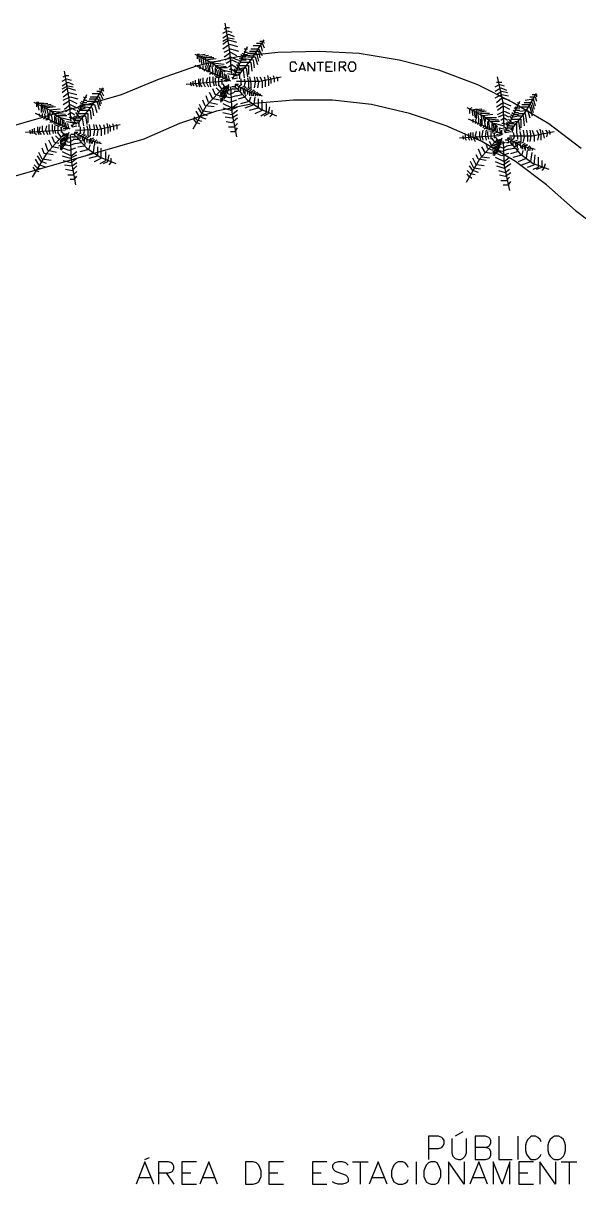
# Model space of a CAD drawing. Header units: millimetres. Extents: x -369 to -70, y -1414 to -1185.
# Drawn here: x -303.07 to -286.22, y -1297.35 to -1262.11 of the extents above; entities that cross this region are included whole.
import ezdxf

# ---------------------------------------------------------------- set-up
doc = ezdxf.new("R2010")
doc.units = ezdxf.units.MM
doc.header["$MEASUREMENT"] = 0
for name, color, linetype in [('2', 2, 'Continuous'), ('50', 50, 'Continuous'), ('64', 64, 'Continuous')]:
    doc.layers.add(name, color=color, linetype=linetype)

msp = doc.modelspace()

# ---------------------------------------------------------------- linework, layer by layer
at = {"layer": '2'}
for points in [[(-320.692, -1270.194), (-300.087, -1264.272), (-298.936, -1263.8), (-297.785, -1263.392), (-296.566, -1263.121), (-295.351, -1262.989), (-294.097, -1262.953), (-292.878, -1263.021), (-291.663, -1263.225), (-290.476, -1263.528), (-289.293, -1263.968), (-288.21, -1264.511), (-287.127, -1265.151), (-286.148, -1265.898)], [(-286.316, -1267.792), (-287.195, -1267.013), (-288.142, -1266.302), (-289.157, -1265.694), (-290.24, -1265.219), (-291.355, -1264.847), (-292.506, -1264.579), (-293.693, -1264.443), (-294.876, -1264.443), (-296.059, -1264.543), (-297.21, -1264.779), (-298.329, -1265.151), (-299.412, -1265.626), (-318.834, -1271.209), (-311.593, -1296.518), (-302.389, -1317.16), (-302.389, -1317.16), (-299.344, -1315.977), (-296.263, -1314.894), (-293.117, -1313.946)], [(-286.316, -1267.792), (-285.333, -1268.536), (-284.285, -1269.211), (-283.202, -1269.755), (-282.051, -1270.226), (-280.869, -1270.566), (-279.65, -1270.802)]]:
    msp.add_lwpolyline(points, dxfattribs=at)
at = {"layer": '50'}
for points in [[(-294.776, -1263.36), (-294.808, -1263.324), (-294.808, -1263.292), (-294.844, -1263.292), (-294.908, -1263.292), (-294.944, -1263.292), (-294.976, -1263.324), (-294.976, -1263.36), (-294.976, -1263.392), (-294.976, -1263.46), (-294.976, -1263.496), (-294.976, -1263.528), (-294.944, -1263.564), (-294.908, -1263.564), (-294.844, -1263.564), (-294.808, -1263.564), (-294.808, -1263.528), (-294.776, -1263.496)], [(-294.504, -1263.564), (-294.604, -1263.292), (-294.604, -1263.292), (-294.708, -1263.564)], [(-294.232, -1263.292), (-294.232, -1263.564), (-294.232, -1263.564), (-294.436, -1263.292), (-294.436, -1263.292), (-294.436, -1263.564)], [(-294.164, -1263.292), (-293.961, -1263.292)], [(-294.065, -1263.292), (-294.065, -1263.564)], [(-293.693, -1263.292), (-293.893, -1263.292), (-293.893, -1263.292), (-293.893, -1263.564)], [(-293.625, -1263.292), (-293.625, -1263.564)], [(-293.489, -1263.428), (-293.353, -1263.428), (-293.321, -1263.392), (-293.285, -1263.36), (-293.285, -1263.324), (-293.321, -1263.292), (-293.353, -1263.292), (-293.489, -1263.292), (-293.489, -1263.292), (-293.489, -1263.564)], [(-293.117, -1263.292), (-293.149, -1263.292), (-293.185, -1263.324), (-293.185, -1263.36), (-293.217, -1263.392), (-293.217, -1263.46), (-293.185, -1263.496), (-293.185, -1263.528), (-293.149, -1263.564), (-293.117, -1263.564), (-293.049, -1263.564), (-293.014, -1263.528), (-292.982, -1263.496), (-292.982, -1263.46), (-292.982, -1263.392), (-292.982, -1263.36), (-293.014, -1263.324), (-293.049, -1263.292), (-293.117, -1263.292)], [(-294.672, -1263.496), (-294.536, -1263.496)], [(-293.893, -1263.428), (-293.761, -1263.428)], [(-293.893, -1263.564), (-293.693, -1263.564)], [(-293.385, -1263.428), (-293.285, -1263.564)], [(-289.733, -1295.739), (-289.968, -1295.875)], [(-290.78, -1296.247), (-290.476, -1296.247), (-290.376, -1296.215), (-290.34, -1296.179), (-290.308, -1296.111), (-290.308, -1296.011), (-290.34, -1295.943), (-290.376, -1295.911), (-290.476, -1295.875), (-290.78, -1295.875), (-290.78, -1295.875), (-290.78, -1296.586)], [(-290.068, -1295.943), (-290.068, -1296.382), (-290.036, -1296.482), (-289.968, -1296.55), (-289.868, -1296.586), (-289.8, -1296.586), (-289.733, -1296.55), (-289.665, -1296.482), (-289.629, -1296.382), (-289.629, -1295.943)], [(-289.053, -1296.215), (-288.953, -1296.179), (-288.917, -1296.147), (-288.885, -1296.079), (-288.885, -1296.011), (-288.917, -1295.943), (-288.953, -1295.911), (-289.053, -1295.875), (-289.361, -1295.875), (-289.361, -1295.875), (-289.361, -1296.586), (-289.361, -1296.586), (-289.053, -1296.586), (-288.953, -1296.55), (-288.917, -1296.518), (-288.885, -1296.45), (-288.885, -1296.35), (-288.917, -1296.282), (-288.953, -1296.247), (-289.053, -1296.215), (-289.361, -1296.215)], [(-288.649, -1295.875), (-288.649, -1296.586), (-288.242, -1296.586)], [(-288.074, -1295.875), (-288.074, -1296.586)], [(-287.363, -1296.043), (-287.395, -1295.975), (-287.463, -1295.911), (-287.531, -1295.875), (-287.666, -1295.875), (-287.702, -1295.911), (-287.77, -1295.975), (-287.802, -1296.043), (-287.838, -1296.147), (-287.838, -1296.314), (-287.802, -1296.418), (-287.77, -1296.482), (-287.702, -1296.55), (-287.666, -1296.586), (-287.531, -1296.586), (-287.463, -1296.55), (-287.395, -1296.482), (-287.363, -1296.418)], [(-286.955, -1295.875), (-287.023, -1295.911), (-287.091, -1295.975), (-287.127, -1296.043), (-287.159, -1296.147), (-287.159, -1296.314), (-287.127, -1296.418), (-287.091, -1296.482), (-287.023, -1296.55), (-286.955, -1296.586), (-286.823, -1296.586), (-286.755, -1296.55), (-286.687, -1296.482), (-286.651, -1296.418), (-286.619, -1296.314), (-286.619, -1296.147), (-286.651, -1296.043), (-286.687, -1295.975), (-286.755, -1295.911), (-286.823, -1295.875), (-286.955, -1295.875)], [(-299.104, -1297.33), (-299.376, -1296.654), (-299.376, -1296.654), (-299.647, -1297.33)], [(-299.376, -1296.586), (-299.24, -1296.518)], [(-298.968, -1296.99), (-298.664, -1296.99), (-298.564, -1296.958), (-298.529, -1296.926), (-298.497, -1296.858), (-298.497, -1296.79), (-298.529, -1296.722), (-298.564, -1296.686), (-298.664, -1296.654), (-298.968, -1296.654), (-298.968, -1296.654), (-298.968, -1297.33)], [(-297.817, -1296.654), (-298.257, -1296.654), (-298.257, -1296.654), (-298.257, -1297.33)], [(-297.174, -1297.33), (-297.445, -1296.654), (-297.445, -1296.654), (-297.717, -1297.33)], [(-296.331, -1296.654), (-296.331, -1297.33), (-296.331, -1297.33), (-296.095, -1297.33), (-295.991, -1297.298), (-295.923, -1297.262), (-295.891, -1297.194), (-295.855, -1297.094), (-295.855, -1296.926), (-295.891, -1296.822), (-295.923, -1296.754), (-295.991, -1296.686), (-296.095, -1296.654), (-296.331, -1296.654)], [(-295.18, -1296.654), (-295.619, -1296.654), (-295.619, -1296.654), (-295.619, -1297.33)], [(-293.861, -1296.654), (-294.3, -1296.654), (-294.3, -1296.654), (-294.3, -1297.33)], [(-293.217, -1296.754), (-293.285, -1296.686), (-293.385, -1296.654), (-293.521, -1296.654), (-293.621, -1296.686), (-293.689, -1296.754), (-293.689, -1296.822), (-293.657, -1296.89), (-293.621, -1296.926), (-293.557, -1296.958), (-293.353, -1297.026), (-293.285, -1297.058), (-293.249, -1297.094), (-293.217, -1297.162), (-293.217, -1297.262), (-293.285, -1297.298), (-293.385, -1297.33), (-293.521, -1297.33), (-293.621, -1297.298), (-293.689, -1297.262)], [(-293.081, -1296.654), (-292.606, -1296.654)], [(-292.846, -1296.654), (-292.846, -1297.33)], [(-292.034, -1297.33), (-292.302, -1296.654), (-292.302, -1296.654), (-292.574, -1297.33)], [(-291.391, -1296.822), (-291.423, -1296.754), (-291.491, -1296.686), (-291.559, -1296.654), (-291.695, -1296.654), (-291.763, -1296.686), (-291.831, -1296.754), (-291.863, -1296.822), (-291.899, -1296.926), (-291.899, -1297.094), (-291.863, -1297.194), (-291.831, -1297.262), (-291.763, -1297.298), (-291.695, -1297.33), (-291.559, -1297.33), (-291.491, -1297.298), (-291.423, -1297.262), (-291.391, -1297.194)], [(-291.151, -1296.654), (-291.151, -1297.33)], [(-290.712, -1296.654), (-290.78, -1296.686), (-290.847, -1296.754), (-290.883, -1296.822), (-290.915, -1296.926), (-290.915, -1297.094), (-290.883, -1297.194), (-290.847, -1297.262), (-290.78, -1297.298), (-290.712, -1297.33), (-290.576, -1297.33), (-290.512, -1297.298), (-290.476, -1297.262), (-290.444, -1297.194), (-290.408, -1297.094), (-290.408, -1296.926), (-290.444, -1296.822), (-290.476, -1296.754), (-290.512, -1296.686), (-290.576, -1296.654), (-290.712, -1296.654)], [(-289.697, -1296.654), (-289.697, -1297.33), (-289.697, -1297.33), (-290.172, -1296.654), (-290.172, -1296.654), (-290.172, -1297.33)], [(-288.989, -1297.33), (-289.257, -1296.654), (-289.257, -1296.654), (-289.529, -1297.33)], [(-288.31, -1297.33), (-288.31, -1296.654), (-288.31, -1296.654), (-288.546, -1297.33), (-288.546, -1297.33), (-288.817, -1296.654), (-288.817, -1296.654), (-288.817, -1297.33)], [(-287.598, -1296.654), (-288.038, -1296.654), (-288.038, -1296.654), (-288.038, -1297.33)], [(-286.923, -1296.654), (-286.923, -1297.33), (-286.923, -1297.33), (-287.399, -1296.654), (-287.399, -1296.654), (-287.399, -1297.33)], [(-286.755, -1296.654), (-286.28, -1296.654)], [(-286.515, -1296.654), (-286.515, -1297.33)], [(-299.544, -1297.126), (-299.204, -1297.126)], [(-298.732, -1296.99), (-298.497, -1297.33)], [(-298.257, -1296.99), (-297.989, -1296.99)], [(-297.617, -1297.126), (-297.278, -1297.126)], [(-295.619, -1296.99), (-295.347, -1296.99)], [(-294.3, -1296.99), (-294.029, -1296.99)], [(-292.474, -1297.126), (-292.134, -1297.126)], [(-289.429, -1297.126), (-289.089, -1297.126)], [(-288.038, -1296.99), (-287.77, -1296.99)], [(-298.257, -1297.33), (-297.817, -1297.33)], [(-295.619, -1297.33), (-295.18, -1297.33)], [(-294.3, -1297.33), (-293.861, -1297.33)], [(-288.038, -1297.33), (-287.598, -1297.33)]]:
    msp.add_lwpolyline(points, dxfattribs=at)
at = {"layer": '64'}
for points in [[(-296.978, -1262.277), (-296.91, -1262.241), (-296.91, -1262.241), (-296.81, -1262.241)], [(-296.742, -1263.632), (-296.81, -1262.885), (-296.946, -1262.11)], [(-297.014, -1262.413), (-296.878, -1262.345), (-296.742, -1262.377)], [(-297.014, -1262.549), (-296.842, -1262.445)], [(-297.014, -1262.649), (-296.842, -1262.549)], [(-297.014, -1262.749), (-296.842, -1262.617)], [(-296.842, -1262.445), (-296.674, -1262.513)], [(-296.842, -1262.549), (-296.674, -1262.581)], [(-296.842, -1262.617), (-296.606, -1262.685)], [(-296.538, -1263.7), (-296.135, -1263.193), (-295.759, -1262.617)], [(-297.014, -1262.885), (-296.81, -1262.749)], [(-296.978, -1262.989), (-296.774, -1262.885)], [(-296.978, -1263.125), (-296.774, -1262.989)], [(-296.81, -1262.749), (-296.574, -1262.817)], [(-296.778, -1262.885), (-296.538, -1262.953)], [(-296.778, -1262.989), (-296.606, -1263.089)], [(-296.71, -1263.8), (-296.267, -1262.817)], [(-296.37, -1262.885), (-296.335, -1262.885)], [(-296.37, -1262.953), (-296.335, -1262.989)], [(-296.335, -1262.885), (-296.267, -1262.885)], [(-296.335, -1262.989), (-296.267, -1262.989)], [(-296.203, -1262.953), (-295.931, -1262.953)], [(-296.167, -1262.885), (-295.931, -1262.885)], [(-296.099, -1262.785), (-295.863, -1262.785)], [(-295.999, -1262.717), (-295.827, -1262.717)], [(-295.931, -1262.885), (-295.827, -1263.089)], [(-295.931, -1262.953), (-295.895, -1263.157)], [(-295.895, -1262.649), (-295.795, -1262.649)], [(-295.863, -1262.785), (-295.827, -1262.953)], [(-295.827, -1262.717), (-295.759, -1262.853)], [(-295.795, -1262.649), (-295.759, -1262.717)], [(-296.946, -1263.596), (-297.386, -1263.292), (-297.857, -1263.057)], [(-297.725, -1263.057), (-297.789, -1263.057), (-297.789, -1263.057), (-297.789, -1263.193)], [(-297.553, -1263.057), (-297.757, -1263.089)], [(-297.757, -1263.089), (-297.725, -1263.292)], [(-297.453, -1263.089), (-297.689, -1263.125)], [(-297.689, -1263.125), (-297.657, -1263.36)], [(-297.35, -1263.125), (-297.621, -1263.157)], [(-297.621, -1263.157), (-297.589, -1263.36)], [(-297.286, -1263.157), (-297.553, -1263.157), (-297.553, -1263.157), (-297.521, -1263.392)], [(-297.218, -1263.193), (-297.485, -1263.225), (-297.485, -1263.225), (-297.453, -1263.392)], [(-297.082, -1263.257), (-297.386, -1263.292)], [(-297.386, -1263.292), (-297.386, -1263.428)], [(-297.318, -1263.324), (-297.318, -1263.428)], [(-296.978, -1263.36), (-297.318, -1263.324)], [(-296.946, -1263.225), (-296.774, -1263.125)], [(-296.91, -1263.324), (-296.742, -1263.225)], [(-296.778, -1263.125), (-296.574, -1263.225)], [(-296.742, -1263.225), (-296.606, -1263.292)], [(-296.574, -1263.292), (-296.506, -1263.392)], [(-296.538, -1263.225), (-296.47, -1263.292)], [(-296.506, -1263.157), (-296.438, -1263.225)], [(-296.47, -1263.057), (-296.402, -1263.125)], [(-296.47, -1263.125), (-296.438, -1263.193)], [(-296.47, -1263.292), (-296.335, -1263.292)], [(-296.438, -1263.021), (-296.37, -1263.057)], [(-296.438, -1263.193), (-296.303, -1263.193)], [(-296.438, -1263.225), (-296.303, -1263.225)], [(-296.402, -1263.125), (-296.303, -1263.125)], [(-296.37, -1263.057), (-296.267, -1263.057)], [(-296.335, -1263.292), (-296.167, -1263.292)], [(-296.303, -1263.193), (-296.099, -1263.225)], [(-296.267, -1263.021), (-295.999, -1263.021)], [(-296.267, -1263.125), (-296.031, -1263.125)], [(-296.167, -1263.292), (-296.135, -1263.564)], [(-296.099, -1263.225), (-296.067, -1263.46)], [(-296.031, -1263.125), (-295.963, -1263.36)], [(-295.999, -1263.021), (-295.931, -1263.257)], [(-301.853, -1263.732), (-301.786, -1263.7), (-301.786, -1263.7), (-301.686, -1263.7)], [(-301.618, -1265.087), (-301.686, -1264.34), (-301.818, -1263.564)], [(-296.774, -1263.868), (-297.857, -1263.392)], [(-297.725, -1263.392), (-297.689, -1263.46), (-297.689, -1263.46), (-297.725, -1263.496)], [(-297.621, -1263.392), (-297.621, -1263.496), (-297.621, -1263.496), (-297.621, -1263.528)], [(-297.521, -1263.496), (-297.589, -1263.564)], [(-297.553, -1263.392), (-297.521, -1263.496)], [(-297.453, -1263.564), (-297.521, -1263.564)], [(-297.485, -1263.392), (-297.453, -1263.564)], [(-297.418, -1263.564), (-297.485, -1263.596)], [(-297.418, -1263.392), (-297.418, -1263.564)], [(-297.318, -1263.596), (-297.418, -1263.664)], [(-297.35, -1263.428), (-297.318, -1263.596)], [(-297.25, -1263.632), (-297.35, -1263.664)], [(-297.182, -1263.664), (-297.282, -1263.7)], [(-297.25, -1263.392), (-297.218, -1263.46)], [(-296.91, -1263.428), (-297.25, -1263.392)], [(-297.25, -1263.46), (-297.25, -1263.632)], [(-297.114, -1263.7), (-297.25, -1263.732)], [(-297.218, -1263.496), (-297.182, -1263.664)], [(-297.182, -1263.46), (-297.182, -1263.496)], [(-296.878, -1263.46), (-297.182, -1263.46)], [(-297.15, -1263.528), (-297.114, -1263.7)], [(-297.046, -1263.564), (-297.014, -1263.732), (-297.15, -1263.764)], [(-297.082, -1263.528), (-297.114, -1263.496)], [(-297.082, -1263.528), (-297.082, -1263.732)], [(-296.774, -1263.596), (-297.082, -1263.528)], [(-296.978, -1263.632), (-296.946, -1263.764), (-296.946, -1263.764), (-297.082, -1263.832)], [(-296.878, -1263.832), (-296.91, -1263.664)], [(-296.878, -1263.632), (-296.71, -1263.664)], [(-296.842, -1263.428), (-296.742, -1263.36)], [(-296.81, -1263.832), (-296.842, -1263.7)], [(-296.774, -1263.496), (-296.81, -1263.528)], [(-296.674, -1263.564), (-296.778, -1263.496)], [(-296.742, -1263.36), (-296.642, -1263.428)], [(-296.71, -1263.632), (-296.674, -1263.7)], [(-296.674, -1263.496), (-296.606, -1263.596)], [(-296.674, -1263.528), (-296.642, -1263.664)], [(-296.674, -1263.7), (-296.574, -1263.7)], [(-296.642, -1263.428), (-296.574, -1263.528)], [(-296.642, -1263.664), (-296.506, -1263.632)], [(-296.606, -1263.36), (-296.506, -1263.496)], [(-296.606, -1263.596), (-296.47, -1263.596)], [(-296.574, -1263.528), (-296.438, -1263.528)], [(-296.506, -1263.392), (-296.37, -1263.392)], [(-296.506, -1263.496), (-296.402, -1263.46)], [(-296.506, -1263.632), (-296.506, -1263.8)], [(-296.438, -1263.528), (-296.402, -1263.528)], [(-296.402, -1263.46), (-296.303, -1263.46)], [(-296.402, -1263.528), (-296.37, -1263.764)], [(-296.37, -1263.392), (-296.235, -1263.392)], [(-296.303, -1263.46), (-296.267, -1263.732)], [(-296.235, -1263.392), (-296.235, -1263.664)], [(-295.659, -1263.7), (-295.627, -1263.832), (-295.627, -1264.004)], [(-295.491, -1263.7), (-295.455, -1263.8), (-295.455, -1263.9)], [(-301.885, -1263.868), (-301.754, -1263.8), (-301.618, -1263.832)], [(-301.885, -1264.004), (-301.718, -1263.9)], [(-301.885, -1264.104), (-301.718, -1264.004)], [(-301.718, -1263.9), (-301.55, -1263.968)], [(-301.718, -1264.004), (-301.55, -1264.036)], [(-296.91, -1263.868), (-298.129, -1263.968)], [(-297.993, -1263.9), (-297.993, -1263.968), (-297.993, -1263.968), (-297.961, -1264.004)], [(-297.925, -1263.868), (-297.925, -1263.968), (-297.893, -1264.004)], [(-296.946, -1264.004), (-297.521, -1264.611), (-297.925, -1265.323)], [(-297.857, -1263.832), (-297.857, -1263.936)], [(-297.857, -1263.936), (-297.793, -1264.036)], [(-297.757, -1263.8), (-297.757, -1263.936)], [(-297.757, -1263.936), (-297.725, -1264.036)], [(-297.689, -1263.8), (-297.725, -1263.936)], [(-297.725, -1263.936), (-297.657, -1264.036)], [(-297.621, -1263.764), (-297.621, -1263.9)], [(-297.621, -1263.9), (-297.553, -1264.036)], [(-297.485, -1263.764), (-297.521, -1263.9)], [(-297.521, -1263.9), (-297.453, -1264.036)], [(-297.418, -1263.732), (-297.418, -1263.9)], [(-297.418, -1263.9), (-297.386, -1264.036)], [(-297.318, -1263.732), (-297.318, -1263.868)], [(-297.318, -1263.868), (-297.282, -1264.004)], [(-297.25, -1263.764), (-297.25, -1263.868), (-297.25, -1263.868), (-297.218, -1264.004)], [(-297.082, -1263.732), (-297.218, -1263.764)], [(-297.15, -1263.764), (-297.15, -1263.868)], [(-297.15, -1263.868), (-297.15, -1264.004)], [(-297.046, -1264.104), (-297.15, -1263.968)], [(-296.842, -1263.968), (-297.082, -1264.511)], [(-297.046, -1263.832), (-297.046, -1263.868)], [(-297.046, -1263.868), (-297.046, -1263.968)], [(-297.046, -1264.104), (-296.878, -1264.036)], [(-297.014, -1263.936), (-296.978, -1264.036)], [(-296.978, -1263.832), (-296.878, -1263.832)], [(-296.978, -1264.036), (-296.878, -1264.004)], [(-296.946, -1264.036), (-296.842, -1264.004)], [(-296.91, -1263.868), (-296.81, -1263.832)], [(-296.878, -1264.004), (-296.842, -1264.14)], [(-296.878, -1264.036), (-296.842, -1264.172)], [(-296.842, -1264.004), (-296.842, -1264.072)], [(-296.778, -1264.036), (-296.742, -1264.815), (-296.606, -1265.558)], [(-296.742, -1263.732), (-296.71, -1263.8), (-296.574, -1263.764)], [(-296.642, -1264.036), (-296.642, -1264.036), (-296.642, -1264.036), (-296.742, -1264.036)], [(-296.642, -1263.968), (-296.642, -1264.072)], [(-296.538, -1263.968), (-296.642, -1263.968)], [(-296.642, -1263.968), (-296.267, -1264.172), (-295.827, -1264.308)], [(-296.606, -1263.868), (-295.895, -1263.868), (-295.251, -1263.732)], [(-296.438, -1263.968), (-296.538, -1264.036), (-296.538, -1264.036), (-296.538, -1264.14), (-296.538, -1264.14), (-296.538, -1264.172)], [(-296.47, -1263.8), (-296.47, -1263.936)], [(-296.47, -1263.936), (-296.47, -1263.968)], [(-296.47, -1264.072), (-296.335, -1264.004)], [(-296.402, -1264.104), (-296.303, -1264.036)], [(-296.37, -1263.8), (-296.335, -1263.9)], [(-296.335, -1263.9), (-296.37, -1264.004)], [(-296.267, -1263.764), (-296.235, -1263.9)], [(-296.235, -1263.9), (-296.235, -1264.072)], [(-296.203, -1263.732), (-296.167, -1263.936)], [(-296.167, -1263.936), (-296.167, -1264.072)], [(-296.067, -1263.732), (-296.031, -1263.9), (-296.031, -1263.9), (-296.067, -1264.072)], [(-295.999, -1263.732), (-295.931, -1263.9), (-295.931, -1263.9), (-295.963, -1264.072)], [(-295.895, -1263.732), (-295.827, -1263.868), (-295.827, -1263.868), (-295.827, -1264.072)], [(-295.759, -1263.732), (-295.727, -1263.832)], [(-295.727, -1263.832), (-295.727, -1264.036)], [(-295.591, -1263.732), (-295.559, -1263.8)], [(-295.559, -1263.8), (-295.559, -1263.936)], [(-295.387, -1263.732), (-295.355, -1263.764), (-295.355, -1263.764), (-295.355, -1263.868)], [(-288.757, -1264.036), (-288.622, -1263.968), (-288.486, -1264.004)], [(-288.721, -1263.9), (-288.653, -1263.9), (-288.653, -1263.9), (-288.554, -1263.9)], [(-288.486, -1265.287), (-288.518, -1264.511), (-288.689, -1263.732)], [(-301.885, -1264.208), (-301.718, -1264.072)], [(-301.853, -1264.34), (-301.686, -1264.208)], [(-301.853, -1264.443), (-301.65, -1264.34)], [(-301.718, -1264.072), (-301.482, -1264.14)], [(-301.686, -1264.208), (-301.446, -1264.276)], [(-301.65, -1264.34), (-301.414, -1264.407)], [(-301.582, -1265.255), (-301.142, -1264.276)], [(-301.414, -1265.155), (-301.006, -1264.647), (-300.635, -1264.072)], [(-301.242, -1264.34), (-301.21, -1264.375)], [(-301.242, -1264.407), (-301.21, -1264.443)], [(-301.21, -1264.375), (-301.142, -1264.34)], [(-301.074, -1264.407), (-300.802, -1264.407)], [(-301.042, -1264.34), (-300.77, -1264.34)], [(-300.974, -1264.24), (-300.735, -1264.24)], [(-300.838, -1264.172), (-300.703, -1264.172)], [(-300.802, -1264.407), (-300.735, -1264.611)], [(-300.77, -1264.104), (-300.667, -1264.104)], [(-300.77, -1264.34), (-300.703, -1264.543)], [(-300.735, -1264.24), (-300.667, -1264.407)], [(-300.703, -1264.172), (-300.635, -1264.308)], [(-300.667, -1264.104), (-300.635, -1264.172)], [(-297.453, -1264.511), (-297.521, -1264.308)], [(-297.318, -1264.407), (-297.418, -1264.208)], [(-297.25, -1264.272), (-297.318, -1264.104)], [(-297.114, -1264.443), (-297.318, -1264.407)], [(-297.114, -1264.308), (-297.25, -1264.272)], [(-297.114, -1264.172), (-297.218, -1264.072)], [(-297.082, -1264.172), (-297.114, -1264.172)], [(-297.114, -1264.308), (-296.978, -1264.272)], [(-297.114, -1264.34), (-296.978, -1264.308)], [(-297.082, -1264.208), (-296.91, -1264.14), (-296.91, -1264.14), (-296.878, -1264.24)], [(-297.082, -1264.24), (-296.946, -1264.172), (-296.946, -1264.172), (-296.91, -1264.308)], [(-297.082, -1264.272), (-296.946, -1264.208)], [(-297.082, -1264.407), (-296.978, -1264.34)], [(-297.082, -1264.443), (-297.014, -1264.407)], [(-297.046, -1264.172), (-296.91, -1264.072)], [(-297.014, -1264.407), (-297.014, -1264.443)], [(-296.978, -1264.272), (-296.946, -1264.375)], [(-296.978, -1264.308), (-296.946, -1264.375)], [(-296.978, -1264.34), (-296.978, -1264.407)], [(-296.946, -1264.208), (-296.91, -1264.34)], [(-296.91, -1264.072), (-296.878, -1264.208)], [(-296.81, -1264.375), (-296.91, -1264.34)], [(-296.81, -1264.272), (-296.878, -1264.24)], [(-296.81, -1264.14), (-296.842, -1264.104)], [(-296.71, -1264.104), (-296.81, -1264.14)], [(-296.674, -1264.208), (-296.81, -1264.272)], [(-296.606, -1264.308), (-296.81, -1264.375)], [(-296.71, -1264.104), (-296.606, -1264.104)], [(-296.674, -1264.172), (-296.538, -1264.172)], [(-296.606, -1264.104), (-296.606, -1264.072)], [(-296.606, -1264.072), (-296.267, -1264.443), (-295.863, -1264.715), (-295.387, -1264.915)], [(-296.606, -1264.308), (-296.438, -1264.272), (-296.438, -1264.272), (-296.438, -1264.208)], [(-296.538, -1264.407), (-296.335, -1264.34)], [(-296.47, -1264.172), (-296.47, -1264.072)], [(-296.37, -1264.24), (-296.402, -1264.104)], [(-296.335, -1264.14), (-296.267, -1264.072)], [(-296.335, -1264.272), (-296.335, -1264.14)], [(-296.335, -1264.34), (-296.303, -1264.272)], [(-296.167, -1264.072), (-296.267, -1264.14)], [(-296.267, -1264.14), (-296.267, -1264.272)], [(-296.135, -1264.104), (-296.203, -1264.172)], [(-296.203, -1264.172), (-296.203, -1264.308)], [(-296.203, -1264.475), (-296.167, -1264.34)], [(-296.067, -1264.14), (-296.167, -1264.208)], [(-296.167, -1264.208), (-296.135, -1264.308)], [(-296.031, -1264.172), (-296.099, -1264.24), (-296.099, -1264.24), (-296.099, -1264.308)], [(-296.067, -1264.579), (-296.031, -1264.34)], [(-295.963, -1264.208), (-296.031, -1264.24), (-296.031, -1264.308)], [(-295.931, -1264.24), (-295.999, -1264.272)], [(-295.999, -1264.272), (-295.963, -1264.308)], [(-295.863, -1264.272), (-295.931, -1264.272), (-295.931, -1264.272), (-295.895, -1264.308)], [(-295.931, -1264.679), (-295.931, -1264.407)], [(-288.757, -1264.172), (-288.586, -1264.072)], [(-288.757, -1264.375), (-288.554, -1264.272)], [(-288.721, -1264.272), (-288.554, -1264.172)], [(-288.721, -1264.511), (-288.554, -1264.375)], [(-288.586, -1264.072), (-288.418, -1264.14)], [(-288.554, -1264.172), (-288.386, -1264.208)], [(-288.554, -1264.272), (-288.35, -1264.308)], [(-288.554, -1264.375), (-288.318, -1264.443)], [(-288.282, -1265.355), (-287.842, -1264.815), (-287.503, -1264.24)], [(-287.842, -1264.443), (-287.606, -1264.407)], [(-287.706, -1264.34), (-287.539, -1264.34)], [(-287.638, -1264.272), (-287.503, -1264.272)], [(-287.606, -1264.407), (-287.539, -1264.611)], [(-287.539, -1264.34), (-287.503, -1264.475)], [(-287.503, -1264.272), (-287.503, -1264.34)], [(-301.818, -1265.087), (-302.261, -1264.747), (-302.733, -1264.511)], [(-302.597, -1264.511), (-302.665, -1264.511), (-302.665, -1264.511), (-302.665, -1264.647)], [(-302.633, -1264.543), (-302.597, -1264.747)], [(-302.429, -1264.543), (-302.633, -1264.543)], [(-302.325, -1264.543), (-302.529, -1264.579)], [(-302.529, -1264.579), (-302.529, -1264.815)], [(-302.225, -1264.579), (-302.497, -1264.611)], [(-302.497, -1264.611), (-302.461, -1264.815)], [(-302.157, -1264.611), (-302.429, -1264.647), (-302.429, -1264.647), (-302.393, -1264.847)], [(-302.089, -1264.647), (-302.361, -1264.679), (-302.361, -1264.679), (-302.325, -1264.847)], [(-301.953, -1264.715), (-302.257, -1264.747)], [(-302.257, -1264.747), (-302.257, -1264.883)], [(-301.853, -1264.579), (-301.65, -1264.443)], [(-301.818, -1264.715), (-301.65, -1264.579)], [(-301.786, -1264.783), (-301.618, -1264.679)], [(-301.65, -1264.443), (-301.446, -1264.543)], [(-301.65, -1264.579), (-301.446, -1264.679)], [(-301.618, -1264.679), (-301.482, -1264.747)], [(-301.446, -1264.747), (-301.378, -1264.847)], [(-301.414, -1264.679), (-301.346, -1264.747)], [(-301.378, -1264.611), (-301.31, -1264.715)], [(-301.346, -1264.511), (-301.278, -1264.579)], [(-301.346, -1264.579), (-301.31, -1264.647)], [(-301.346, -1264.747), (-301.21, -1264.747)], [(-301.31, -1264.475), (-301.242, -1264.511)], [(-301.31, -1264.647), (-301.178, -1264.647)], [(-301.31, -1264.715), (-301.178, -1264.679)], [(-301.278, -1264.579), (-301.178, -1264.579)], [(-301.242, -1264.511), (-301.142, -1264.511)], [(-301.21, -1264.443), (-301.142, -1264.443)], [(-301.21, -1264.747), (-301.042, -1264.747)], [(-301.178, -1264.647), (-300.974, -1264.679)], [(-301.142, -1264.475), (-300.838, -1264.475)], [(-301.142, -1264.579), (-300.906, -1264.579)], [(-301.042, -1264.747), (-301.006, -1265.019)], [(-300.974, -1264.679), (-300.938, -1264.915)], [(-300.906, -1264.579), (-300.838, -1264.815)], [(-300.838, -1264.475), (-300.77, -1264.715)], [(-297.657, -1264.847), (-297.757, -1264.679)], [(-297.621, -1264.779), (-297.725, -1264.579)], [(-297.553, -1264.611), (-297.621, -1264.443)], [(-297.282, -1264.647), (-297.553, -1264.611)], [(-297.182, -1264.579), (-297.453, -1264.511)], [(-297.082, -1264.475), (-297.046, -1264.443)], [(-297.046, -1264.443), (-297.014, -1264.475)], [(-297.014, -1264.543), (-296.742, -1264.679)], [(-297.014, -1264.679), (-296.774, -1264.747)], [(-296.81, -1264.511), (-296.978, -1264.443)], [(-296.606, -1264.443), (-296.81, -1264.511)], [(-296.778, -1264.747), (-296.574, -1264.647)], [(-296.742, -1264.679), (-296.574, -1264.543)], [(-296.742, -1264.883), (-296.574, -1264.747)], [(-296.47, -1264.543), (-296.203, -1264.475)], [(-296.335, -1264.679), (-296.067, -1264.579)], [(-296.203, -1264.747), (-295.931, -1264.679)], [(-296.031, -1264.847), (-295.827, -1264.747)], [(-295.827, -1264.747), (-295.827, -1264.443)], [(-295.695, -1264.815), (-295.695, -1264.543)], [(-295.627, -1264.847), (-295.591, -1264.647)], [(-295.523, -1264.883), (-295.523, -1264.747)], [(-288.689, -1265.255), (-289.129, -1264.915), (-289.601, -1264.679)], [(-289.469, -1264.679), (-289.533, -1264.715), (-289.533, -1264.715), (-289.533, -1264.847)], [(-289.297, -1264.715), (-289.469, -1264.747)], [(-289.469, -1264.747), (-289.433, -1264.915)], [(-289.161, -1264.715), (-289.401, -1264.747)], [(-289.401, -1264.747), (-289.365, -1264.983)], [(-289.093, -1264.747), (-289.333, -1264.779)], [(-288.721, -1264.647), (-288.518, -1264.511)], [(-288.689, -1264.747), (-288.518, -1264.611)], [(-288.518, -1264.511), (-288.282, -1264.611)], [(-288.518, -1264.611), (-288.318, -1264.715)], [(-288.45, -1265.423), (-288.01, -1264.475)], [(-288.214, -1264.747), (-288.146, -1264.815)], [(-288.182, -1264.679), (-288.114, -1264.747)], [(-288.146, -1264.647), (-288.114, -1264.679)], [(-288.114, -1264.579), (-288.078, -1264.611)], [(-288.114, -1264.679), (-288.01, -1264.679)], [(-288.114, -1264.747), (-288.01, -1264.747)], [(-288.078, -1264.511), (-288.046, -1264.543)], [(-288.078, -1264.611), (-288.01, -1264.611)], [(-288.046, -1264.543), (-288.01, -1264.511)], [(-288.01, -1264.647), (-287.706, -1264.647)], [(-288.01, -1264.779), (-287.774, -1264.747)], [(-287.946, -1264.579), (-287.674, -1264.579)], [(-287.878, -1264.511), (-287.638, -1264.511)], [(-287.774, -1264.747), (-287.706, -1264.983)], [(-287.706, -1264.647), (-287.638, -1264.915)], [(-287.674, -1264.579), (-287.606, -1264.815)], [(-287.638, -1264.511), (-287.57, -1264.715)], [(-301.65, -1265.323), (-302.701, -1264.847)], [(-302.597, -1264.847), (-302.565, -1264.915), (-302.565, -1264.915), (-302.565, -1264.951)], [(-302.497, -1264.847), (-302.497, -1264.951), (-302.497, -1264.951), (-302.497, -1264.983)], [(-302.393, -1264.983), (-302.461, -1265.019)], [(-302.429, -1264.847), (-302.393, -1264.983)], [(-302.325, -1265.019), (-302.393, -1265.051)], [(-302.293, -1265.019), (-302.361, -1265.051)], [(-302.325, -1264.847), (-302.325, -1265.019)], [(-302.293, -1264.847), (-302.293, -1265.019)], [(-302.193, -1265.051), (-302.257, -1265.119)], [(-302.225, -1264.883), (-302.193, -1265.051)], [(-302.125, -1265.087), (-302.225, -1265.119)], [(-302.193, -1264.783), (-302.193, -1264.883)], [(-301.853, -1264.815), (-302.193, -1264.783)], [(-302.125, -1264.847), (-302.089, -1264.915)], [(-301.786, -1264.883), (-302.125, -1264.847)], [(-302.125, -1264.915), (-302.125, -1265.087)], [(-302.089, -1264.951), (-302.057, -1265.119)], [(-302.057, -1264.915), (-302.057, -1264.951)], [(-301.75, -1264.915), (-302.057, -1264.915)], [(-302.021, -1264.983), (-301.989, -1265.155)], [(-301.885, -1265.019), (-301.885, -1265.187), (-302.021, -1265.255)], [(-301.953, -1264.983), (-301.989, -1264.951)], [(-301.953, -1264.983), (-301.953, -1265.187)], [(-301.65, -1265.051), (-301.953, -1264.983)], [(-301.853, -1265.087), (-301.818, -1265.223), (-301.818, -1265.223), (-301.953, -1265.291)], [(-301.754, -1265.087), (-301.582, -1265.119)], [(-301.718, -1264.883), (-301.618, -1264.815)], [(-301.618, -1264.951), (-301.686, -1264.983)], [(-301.618, -1264.815), (-301.514, -1264.883)], [(-301.55, -1265.019), (-301.618, -1264.951)], [(-301.582, -1265.087), (-301.55, -1265.155)], [(-301.55, -1264.951), (-301.482, -1265.051)], [(-301.55, -1264.983), (-301.514, -1265.119)], [(-301.514, -1264.915), (-301.446, -1264.983)], [(-301.514, -1265.119), (-301.378, -1265.087)], [(-301.482, -1264.815), (-301.378, -1264.951)], [(-301.482, -1265.051), (-301.346, -1265.051)], [(-301.446, -1264.983), (-301.31, -1264.983)], [(-301.378, -1264.847), (-301.242, -1264.847)], [(-301.378, -1264.951), (-301.278, -1264.915)], [(-301.31, -1264.983), (-301.278, -1264.983)], [(-301.278, -1264.915), (-301.178, -1264.915)], [(-301.278, -1264.983), (-301.242, -1265.223)], [(-301.242, -1264.847), (-301.11, -1264.847)], [(-301.178, -1264.915), (-301.142, -1265.187)], [(-301.11, -1264.847), (-301.11, -1265.119)], [(-297.793, -1265.051), (-297.893, -1264.951)], [(-297.825, -1265.119), (-297.893, -1265.019)], [(-297.725, -1264.951), (-297.825, -1264.779)], [(-297.657, -1265.087), (-297.793, -1265.051)], [(-297.521, -1265.019), (-297.725, -1264.951)], [(-297.485, -1264.915), (-297.657, -1264.847)], [(-297.35, -1264.815), (-297.621, -1264.779)], [(-297.014, -1264.815), (-296.742, -1264.883)], [(-296.946, -1264.951), (-296.742, -1264.983)], [(-296.91, -1265.087), (-296.742, -1265.119)], [(-296.742, -1264.983), (-296.574, -1264.883)], [(-296.742, -1265.119), (-296.574, -1264.983)], [(-295.863, -1264.915), (-295.695, -1264.815)], [(-295.759, -1264.915), (-295.627, -1264.847)], [(-295.591, -1264.951), (-295.523, -1264.883)], [(-288.518, -1265.49), (-289.569, -1265.019)], [(-289.433, -1265.019), (-289.433, -1265.087), (-289.433, -1265.087), (-289.433, -1265.119)], [(-289.365, -1265.019), (-289.333, -1265.119), (-289.333, -1265.119), (-289.365, -1265.155)], [(-289.333, -1264.779), (-289.333, -1265.019)], [(-289.025, -1264.779), (-289.297, -1264.815), (-289.297, -1264.815), (-289.265, -1265.019)], [(-289.265, -1265.019), (-289.265, -1265.155)], [(-288.925, -1264.847), (-289.197, -1264.847), (-289.197, -1264.847), (-289.161, -1265.051)], [(-289.197, -1265.019), (-289.197, -1265.187)], [(-289.161, -1265.051), (-289.161, -1265.187)], [(-288.825, -1264.883), (-289.129, -1264.915)], [(-289.129, -1264.915), (-289.093, -1265.051)], [(-289.093, -1265.051), (-289.061, -1265.223)], [(-289.061, -1264.983), (-289.061, -1265.087)], [(-288.721, -1264.983), (-289.061, -1264.983)], [(-288.993, -1265.087), (-288.993, -1265.255)], [(-288.961, -1265.019), (-288.961, -1265.119)], [(-288.653, -1265.051), (-288.961, -1265.019)], [(-288.893, -1265.087), (-288.893, -1265.119)], [(-288.622, -1265.087), (-288.893, -1265.087)], [(-288.689, -1264.883), (-288.486, -1264.779)], [(-288.653, -1264.951), (-288.486, -1264.883)], [(-288.586, -1265.051), (-288.486, -1264.983)], [(-288.486, -1264.779), (-288.318, -1264.847)], [(-288.486, -1264.883), (-288.35, -1264.951)], [(-288.486, -1264.983), (-288.386, -1265.051)], [(-288.386, -1265.087), (-288.282, -1265.155)], [(-288.35, -1265.019), (-288.25, -1265.119)], [(-288.318, -1264.915), (-288.25, -1265.019)], [(-288.282, -1264.883), (-288.214, -1264.951)], [(-288.25, -1264.815), (-288.182, -1264.883)], [(-288.25, -1265.019), (-288.078, -1265.019)], [(-288.25, -1265.119), (-288.114, -1265.087)], [(-288.214, -1264.951), (-288.046, -1264.915)], [(-288.182, -1264.883), (-288.046, -1264.883)], [(-288.146, -1264.815), (-288.046, -1264.815)], [(-288.146, -1265.087), (-288.046, -1265.087)], [(-288.114, -1265.019), (-287.978, -1265.019)], [(-288.078, -1264.915), (-287.91, -1264.915)], [(-288.046, -1264.847), (-287.842, -1264.847)], [(-288.046, -1265.087), (-288.01, -1265.355)], [(-287.978, -1265.019), (-287.978, -1265.287)], [(-287.91, -1264.915), (-287.878, -1265.223)], [(-287.842, -1264.847), (-287.81, -1265.119)], [(-301.786, -1265.355), (-303.004, -1265.423)], [(-302.869, -1265.355), (-302.869, -1265.423), (-302.869, -1265.423), (-302.833, -1265.459)], [(-302.801, -1265.323), (-302.801, -1265.423), (-302.769, -1265.459)], [(-301.818, -1265.459), (-302.361, -1266.066), (-302.801, -1266.777)], [(-302.733, -1265.291), (-302.733, -1265.423)], [(-302.733, -1265.423), (-302.665, -1265.49)], [(-302.633, -1265.255), (-302.633, -1265.391)], [(-302.633, -1265.391), (-302.597, -1265.49)], [(-302.565, -1265.255), (-302.597, -1265.391)], [(-302.597, -1265.391), (-302.529, -1265.49)], [(-302.497, -1265.223), (-302.497, -1265.355)], [(-302.497, -1265.355), (-302.429, -1265.49)], [(-302.361, -1265.223), (-302.393, -1265.355)], [(-302.393, -1265.355), (-302.325, -1265.49)], [(-302.293, -1265.187), (-302.293, -1265.355)], [(-302.293, -1265.355), (-302.257, -1265.49)], [(-302.193, -1265.187), (-302.193, -1265.323)], [(-302.193, -1265.323), (-302.157, -1265.459)], [(-302.057, -1265.119), (-302.157, -1265.155)], [(-301.989, -1265.155), (-302.125, -1265.187)], [(-302.125, -1265.223), (-302.125, -1265.323), (-302.125, -1265.323), (-302.089, -1265.459)], [(-301.953, -1265.187), (-302.089, -1265.223)], [(-302.021, -1265.223), (-302.021, -1265.323)], [(-302.021, -1265.323), (-302.021, -1265.459)], [(-301.921, -1265.558), (-302.021, -1265.423)], [(-301.921, -1265.291), (-301.921, -1265.323)], [(-301.921, -1265.323), (-301.921, -1265.423)], [(-301.686, -1265.423), (-301.921, -1265.966)], [(-301.885, -1265.391), (-301.853, -1265.49)], [(-301.853, -1265.291), (-301.75, -1265.291)], [(-301.853, -1265.526), (-301.75, -1265.459)], [(-301.818, -1265.49), (-301.718, -1265.459)], [(-301.75, -1265.291), (-301.786, -1265.119)], [(-301.786, -1265.323), (-301.686, -1265.291)], [(-301.75, -1265.459), (-301.718, -1265.594)], [(-301.686, -1265.291), (-301.718, -1265.155)], [(-301.718, -1265.459), (-301.718, -1265.526)], [(-301.618, -1265.187), (-301.582, -1265.255), (-301.446, -1265.223)], [(-301.55, -1265.155), (-301.446, -1265.155)], [(-301.514, -1265.423), (-301.514, -1265.526)], [(-301.414, -1265.423), (-301.514, -1265.423)], [(-301.514, -1265.423), (-301.142, -1265.626), (-300.703, -1265.762)], [(-301.482, -1265.355), (-300.77, -1265.323), (-300.127, -1265.187)], [(-301.414, -1265.49), (-301.31, -1265.423)], [(-301.378, -1265.119), (-301.378, -1265.255)], [(-301.346, -1265.255), (-301.346, -1265.391)], [(-301.346, -1265.391), (-301.346, -1265.459)], [(-301.346, -1265.526), (-301.21, -1265.459)], [(-301.242, -1265.255), (-301.21, -1265.355)], [(-301.21, -1265.355), (-301.242, -1265.459)], [(-301.142, -1265.223), (-301.11, -1265.355)], [(-301.11, -1265.355), (-301.11, -1265.526)], [(-301.074, -1265.187), (-301.042, -1265.391)], [(-301.042, -1265.391), (-301.042, -1265.526)], [(-300.938, -1265.187), (-300.906, -1265.355), (-300.906, -1265.355), (-300.938, -1265.526)], [(-300.87, -1265.187), (-300.802, -1265.355), (-300.802, -1265.355), (-300.838, -1265.526)], [(-300.77, -1265.187), (-300.703, -1265.323), (-300.703, -1265.323), (-300.703, -1265.526)], [(-300.635, -1265.187), (-300.603, -1265.291)], [(-300.603, -1265.291), (-300.603, -1265.49)], [(-300.535, -1265.155), (-300.499, -1265.291), (-300.499, -1265.459)], [(-300.467, -1265.187), (-300.431, -1265.255)], [(-300.431, -1265.255), (-300.431, -1265.391)], [(-300.363, -1265.155), (-300.331, -1265.255), (-300.331, -1265.355)], [(-300.263, -1265.187), (-300.227, -1265.223), (-300.227, -1265.223), (-300.227, -1265.323)], [(-297.825, -1265.119), (-297.725, -1265.155)], [(-296.842, -1265.255), (-296.674, -1265.255)], [(-296.778, -1265.391), (-296.642, -1265.391)], [(-296.674, -1265.255), (-296.574, -1265.155)], [(-296.642, -1265.391), (-296.574, -1265.287)], [(-289.569, -1265.459), (-289.569, -1265.594)], [(-289.501, -1265.423), (-289.501, -1265.558)], [(-289.433, -1265.423), (-289.433, -1265.558)], [(-289.333, -1265.391), (-289.365, -1265.526)], [(-289.265, -1265.155), (-289.297, -1265.187)], [(-289.197, -1265.187), (-289.229, -1265.223)], [(-289.229, -1265.391), (-289.229, -1265.526)], [(-289.161, -1265.187), (-289.197, -1265.255)], [(-289.129, -1265.355), (-289.161, -1265.526)], [(-289.061, -1265.223), (-289.129, -1265.287)], [(-288.993, -1265.255), (-289.093, -1265.323)], [(-289.025, -1265.355), (-289.061, -1265.526)], [(-288.925, -1265.287), (-289.025, -1265.323)], [(-288.857, -1265.323), (-288.993, -1265.355)], [(-288.993, -1265.391), (-288.993, -1265.49), (-288.993, -1265.49), (-288.961, -1265.626)], [(-288.961, -1265.119), (-288.925, -1265.287)], [(-288.789, -1265.355), (-288.925, -1265.391)], [(-288.893, -1265.423), (-288.893, -1265.49)], [(-288.857, -1265.155), (-288.857, -1265.323)], [(-288.757, -1265.187), (-288.757, -1265.355), (-288.857, -1265.423)], [(-288.825, -1265.155), (-288.789, -1265.355)], [(-288.721, -1265.255), (-288.689, -1265.423), (-288.689, -1265.423), (-288.825, -1265.459)], [(-288.789, -1265.155), (-288.789, -1265.187)], [(-288.518, -1265.223), (-288.789, -1265.155)], [(-288.789, -1265.459), (-288.789, -1265.526)], [(-288.721, -1265.49), (-288.586, -1265.459)], [(-288.586, -1265.459), (-288.622, -1265.287)], [(-288.622, -1265.287), (-288.454, -1265.323)], [(-288.486, -1265.155), (-288.554, -1265.155)], [(-288.554, -1265.49), (-288.554, -1265.355)], [(-288.418, -1265.187), (-288.486, -1265.155)], [(-288.486, -1265.355), (-288.454, -1265.423), (-288.282, -1265.391)], [(-288.454, -1265.255), (-288.418, -1265.355)], [(-288.418, -1265.119), (-288.318, -1265.223)], [(-288.418, -1265.155), (-288.386, -1265.287)], [(-288.418, -1265.355), (-288.318, -1265.355)], [(-288.386, -1265.287), (-288.25, -1265.287)], [(-288.318, -1265.223), (-288.214, -1265.223)], [(-288.318, -1265.526), (-287.638, -1265.526), (-286.963, -1265.391)], [(-288.282, -1265.155), (-288.182, -1265.155)], [(-288.214, -1265.287), (-288.25, -1265.423)], [(-288.214, -1265.423), (-288.182, -1265.558)], [(-288.182, -1265.187), (-288.114, -1265.155)], [(-288.114, -1265.155), (-288.114, -1265.423)], [(-288.114, -1265.423), (-288.078, -1265.558)], [(-288.01, -1265.391), (-287.978, -1265.526)], [(-287.91, -1265.355), (-287.878, -1265.558)], [(-287.81, -1265.355), (-287.774, -1265.526), (-287.774, -1265.526), (-287.774, -1265.694)], [(-287.706, -1265.355), (-287.674, -1265.526), (-287.674, -1265.526), (-287.706, -1265.694)], [(-287.638, -1265.355), (-287.57, -1265.526), (-287.57, -1265.526), (-287.57, -1265.694)], [(-287.503, -1265.355), (-287.435, -1265.49)], [(-287.403, -1265.323), (-287.371, -1265.459), (-287.371, -1265.662)], [(-287.335, -1265.355), (-287.303, -1265.459)], [(-287.303, -1265.459), (-287.267, -1265.594)], [(-287.235, -1265.355), (-287.167, -1265.423), (-287.199, -1265.558)], [(-287.131, -1265.355), (-287.099, -1265.423), (-287.099, -1265.423), (-287.099, -1265.49)], [(-302.325, -1265.966), (-302.393, -1265.762)], [(-302.193, -1265.862), (-302.293, -1265.662)], [(-302.125, -1265.73), (-302.193, -1265.558)], [(-301.989, -1265.762), (-302.125, -1265.73)], [(-301.989, -1265.626), (-302.089, -1265.526)], [(-301.953, -1265.626), (-301.989, -1265.626)], [(-301.989, -1265.83), (-301.853, -1265.762)], [(-301.953, -1265.662), (-301.786, -1265.594), (-301.786, -1265.594), (-301.75, -1265.694)], [(-301.953, -1265.694), (-301.818, -1265.626), (-301.818, -1265.626), (-301.786, -1265.762)], [(-301.953, -1265.73), (-301.818, -1265.662)], [(-301.953, -1265.762), (-301.818, -1265.73)], [(-301.953, -1265.862), (-301.853, -1265.798)], [(-301.921, -1265.558), (-301.75, -1265.49)], [(-301.921, -1265.626), (-301.75, -1265.526)], [(-301.853, -1265.762), (-301.818, -1265.83)], [(-301.853, -1265.798), (-301.853, -1265.862)], [(-301.818, -1265.662), (-301.786, -1265.798)], [(-301.818, -1265.73), (-301.818, -1265.83)], [(-301.686, -1265.83), (-301.786, -1265.798)], [(-301.75, -1265.49), (-301.718, -1265.626)], [(-301.75, -1265.526), (-301.75, -1265.662)], [(-301.686, -1265.73), (-301.75, -1265.694)], [(-301.686, -1265.594), (-301.718, -1265.558)], [(-301.582, -1265.558), (-301.686, -1265.594)], [(-301.55, -1265.662), (-301.686, -1265.73)], [(-301.482, -1265.762), (-301.686, -1265.83)], [(-301.65, -1265.49), (-301.618, -1266.27), (-301.482, -1267.013)], [(-301.514, -1265.49), (-301.514, -1265.49), (-301.514, -1265.49), (-301.618, -1265.49)], [(-301.582, -1265.558), (-301.482, -1265.558)], [(-301.55, -1265.626), (-301.414, -1265.626)], [(-301.482, -1265.558), (-301.482, -1265.526)], [(-301.482, -1265.526), (-301.142, -1265.898), (-300.735, -1266.17), (-300.263, -1266.37)], [(-301.482, -1265.762), (-301.31, -1265.73), (-301.31, -1265.73), (-301.31, -1265.662)], [(-301.414, -1265.49), (-301.414, -1265.594)], [(-301.414, -1265.626), (-301.378, -1265.594)], [(-301.346, -1265.626), (-301.346, -1265.526)], [(-301.278, -1265.558), (-301.178, -1265.49)], [(-301.242, -1265.694), (-301.278, -1265.558)], [(-301.21, -1265.594), (-301.142, -1265.526)], [(-301.21, -1265.73), (-301.21, -1265.594)], [(-301.21, -1265.83), (-301.178, -1265.73)], [(-301.042, -1265.526), (-301.142, -1265.594)], [(-301.142, -1265.594), (-301.142, -1265.73)], [(-301.006, -1265.594), (-301.074, -1265.662)], [(-301.074, -1265.662), (-301.074, -1265.762)], [(-301.074, -1265.93), (-301.042, -1265.798)], [(-300.938, -1265.594), (-301.042, -1265.662)], [(-301.042, -1265.662), (-301.006, -1265.762)], [(-300.906, -1265.626), (-300.974, -1265.694), (-300.974, -1265.694), (-300.974, -1265.762)], [(-300.938, -1266.034), (-300.906, -1265.798)], [(-300.838, -1265.662), (-300.906, -1265.694), (-300.906, -1265.798)], [(-300.802, -1265.694), (-300.838, -1265.73)], [(-300.838, -1265.73), (-300.838, -1265.762)], [(-300.735, -1265.73), (-300.77, -1265.73), (-300.77, -1265.73), (-300.77, -1265.762)], [(-288.653, -1265.526), (-289.84, -1265.594)], [(-289.737, -1265.526), (-289.737, -1265.594), (-289.737, -1265.594), (-289.705, -1265.626)], [(-289.669, -1265.49), (-289.669, -1265.594), (-289.637, -1265.662)], [(-288.689, -1265.626), (-289.229, -1266.238), (-289.637, -1266.945)], [(-289.569, -1265.594), (-289.533, -1265.662)], [(-289.501, -1265.558), (-289.469, -1265.662)], [(-289.433, -1265.558), (-289.365, -1265.694)], [(-289.365, -1265.526), (-289.265, -1265.662)], [(-289.229, -1265.526), (-289.197, -1265.662)], [(-289.161, -1265.526), (-289.129, -1265.662)], [(-289.061, -1265.526), (-289.025, -1265.662)], [(-288.993, -1265.898), (-289.025, -1265.762)], [(-288.857, -1265.83), (-288.925, -1265.694)], [(-288.893, -1265.49), (-288.893, -1265.626)], [(-288.757, -1265.73), (-288.857, -1265.594)], [(-288.825, -1265.83), (-288.653, -1265.762), (-288.653, -1265.762), (-288.622, -1265.898)], [(-288.825, -1265.898), (-288.653, -1265.794), (-288.653, -1265.794), (-288.653, -1265.93)], [(-288.789, -1265.526), (-288.789, -1265.594)], [(-288.554, -1265.594), (-288.789, -1266.134)], [(-288.789, -1265.794), (-288.622, -1265.73)], [(-288.757, -1265.558), (-288.689, -1265.662)], [(-288.757, -1265.73), (-288.622, -1265.694)], [(-288.721, -1265.694), (-288.622, -1265.662)], [(-288.689, -1265.662), (-288.586, -1265.626)], [(-288.653, -1265.526), (-288.554, -1265.49)], [(-288.622, -1265.662), (-288.586, -1265.762)], [(-288.622, -1265.694), (-288.586, -1265.794)], [(-288.622, -1265.73), (-288.622, -1265.83)], [(-288.586, -1265.626), (-288.554, -1265.694)], [(-288.518, -1265.762), (-288.586, -1265.73)], [(-288.518, -1265.694), (-288.486, -1266.438), (-288.318, -1267.185)], [(-288.454, -1265.73), (-288.518, -1265.762)], [(-288.386, -1265.662), (-288.386, -1265.662), (-288.386, -1265.662), (-288.454, -1265.662)], [(-288.418, -1265.73), (-288.35, -1265.73)], [(-288.418, -1265.83), (-288.25, -1265.794)], [(-288.386, -1265.594), (-288.35, -1265.694)], [(-288.25, -1265.594), (-288.386, -1265.594)], [(-288.386, -1265.594), (-287.978, -1265.83), (-287.539, -1265.93)], [(-288.35, -1265.73), (-288.318, -1265.694)], [(-288.318, -1265.694), (-288.01, -1266.066), (-287.606, -1266.37), (-287.131, -1266.542)], [(-288.282, -1265.662), (-288.182, -1265.594)], [(-288.282, -1265.662), (-288.282, -1265.762)], [(-288.25, -1265.794), (-288.25, -1265.762)], [(-288.182, -1265.558), (-288.214, -1265.626)], [(-288.214, -1265.694), (-288.078, -1265.662)], [(-288.214, -1265.794), (-288.214, -1265.694)], [(-288.146, -1265.73), (-288.01, -1265.694)], [(-288.114, -1265.862), (-288.146, -1265.73)], [(-287.978, -1265.526), (-287.978, -1265.694), (-287.978, -1265.694), (-288.078, -1265.762)], [(-288.078, -1265.558), (-288.078, -1265.626)], [(-288.078, -1265.898), (-288.078, -1265.762)], [(-287.91, -1265.73), (-288.01, -1265.762)], [(-288.01, -1265.762), (-287.978, -1265.898)], [(-287.842, -1265.762), (-287.942, -1265.83)], [(-287.878, -1265.558), (-287.91, -1265.694)], [(-287.81, -1265.794), (-287.878, -1265.83)], [(-287.774, -1265.794), (-287.842, -1265.862), (-287.842, -1265.862), (-287.842, -1265.966)], [(-287.435, -1265.49), (-287.471, -1265.662)], [(-302.529, -1266.306), (-302.633, -1266.134)], [(-302.497, -1266.238), (-302.597, -1266.034)], [(-302.429, -1266.066), (-302.497, -1265.898)], [(-302.157, -1266.102), (-302.429, -1266.066)], [(-302.057, -1266.034), (-302.325, -1265.966)], [(-301.989, -1265.898), (-302.193, -1265.862)], [(-301.953, -1265.898), (-301.885, -1265.862)], [(-301.953, -1265.93), (-301.885, -1265.898)], [(-301.885, -1265.862), (-301.885, -1265.898), (-301.885, -1265.93)], [(-301.885, -1265.998), (-301.618, -1266.134)], [(-301.885, -1266.134), (-301.65, -1266.202)], [(-301.686, -1265.966), (-301.853, -1265.898)], [(-301.482, -1265.898), (-301.686, -1265.966)], [(-301.65, -1266.202), (-301.446, -1266.102)], [(-301.618, -1266.134), (-301.446, -1265.998)], [(-301.414, -1265.862), (-301.21, -1265.83)], [(-301.346, -1265.998), (-301.074, -1265.93)], [(-301.178, -1266.134), (-300.938, -1266.034)], [(-301.074, -1266.202), (-300.802, -1266.134)], [(-300.802, -1266.134), (-300.802, -1265.862)], [(-300.703, -1266.202), (-300.703, -1265.898)], [(-300.567, -1266.27), (-300.567, -1265.998)], [(-300.499, -1266.306), (-300.467, -1266.102)], [(-289.265, -1266.238), (-289.333, -1266.102)], [(-289.161, -1266.17), (-289.265, -1265.93)], [(-289.061, -1266.034), (-289.161, -1265.862)], [(-288.925, -1266.202), (-289.161, -1266.17)], [(-288.857, -1266.066), (-289.061, -1266.034)], [(-288.825, -1265.966), (-288.993, -1265.898)], [(-288.789, -1265.83), (-288.857, -1265.83)], [(-288.689, -1265.898), (-288.825, -1265.93), (-288.825, -1265.93), (-288.689, -1265.862)], [(-288.825, -1265.998), (-288.721, -1265.93)], [(-288.825, -1266.034), (-288.721, -1265.998)], [(-288.825, -1266.066), (-288.757, -1266.034)], [(-288.825, -1266.102), (-288.757, -1266.102)], [(-288.757, -1266.102), (-288.789, -1266.066)], [(-288.721, -1265.998), (-288.721, -1266.066), (-288.721, -1266.066), (-288.757, -1266.034)], [(-288.757, -1266.17), (-288.486, -1266.302)], [(-288.721, -1265.93), (-288.689, -1266.034)], [(-288.554, -1266.134), (-288.721, -1266.066)], [(-288.689, -1265.862), (-288.653, -1265.966)], [(-288.689, -1265.898), (-288.689, -1265.998)], [(-288.554, -1265.998), (-288.653, -1265.966)], [(-288.518, -1265.898), (-288.622, -1265.862)], [(-288.35, -1265.93), (-288.554, -1265.998)], [(-288.35, -1266.066), (-288.554, -1266.134)], [(-288.386, -1265.83), (-288.518, -1265.898)], [(-288.486, -1266.302), (-288.318, -1266.17)], [(-288.35, -1265.93), (-288.182, -1265.898), (-288.182, -1265.898), (-288.146, -1265.83)], [(-288.282, -1266.066), (-288.078, -1265.998)], [(-288.214, -1266.17), (-287.942, -1266.102)], [(-288.078, -1265.998), (-288.046, -1265.898)], [(-287.942, -1265.83), (-287.942, -1265.93)], [(-287.942, -1266.102), (-287.91, -1265.966)], [(-287.878, -1265.83), (-287.878, -1265.93)], [(-287.81, -1266.202), (-287.774, -1265.966)], [(-287.706, -1265.83), (-287.774, -1265.898), (-287.742, -1265.966)], [(-287.674, -1265.862), (-287.706, -1265.898)], [(-287.706, -1265.898), (-287.706, -1265.966)], [(-287.674, -1266.302), (-287.638, -1266.034)], [(-287.606, -1265.898), (-287.638, -1265.93), (-287.638, -1265.93), (-287.638, -1265.966)], [(-287.57, -1266.406), (-287.539, -1266.102)], [(-287.439, -1266.474), (-287.439, -1266.17)], [(-302.701, -1266.573), (-302.769, -1266.474)], [(-302.633, -1266.506), (-302.733, -1266.406)], [(-302.597, -1266.406), (-302.701, -1266.238)], [(-302.529, -1266.542), (-302.633, -1266.506)], [(-302.393, -1266.474), (-302.597, -1266.406)], [(-302.361, -1266.37), (-302.529, -1266.306)], [(-302.225, -1266.27), (-302.497, -1266.238)], [(-301.853, -1266.27), (-301.618, -1266.338)], [(-301.818, -1266.406), (-301.582, -1266.438)], [(-301.618, -1266.338), (-301.446, -1266.202)], [(-301.582, -1266.438), (-301.446, -1266.338)], [(-301.582, -1266.573), (-301.446, -1266.438)], [(-300.906, -1266.306), (-300.703, -1266.202)], [(-300.735, -1266.37), (-300.567, -1266.27)], [(-300.635, -1266.37), (-300.499, -1266.306)], [(-300.467, -1266.406), (-300.399, -1266.338)], [(-300.399, -1266.338), (-300.399, -1266.202)], [(-289.433, -1266.573), (-289.533, -1266.438)], [(-289.401, -1266.506), (-289.501, -1266.302)], [(-289.333, -1266.406), (-289.433, -1266.202)], [(-289.197, -1266.542), (-289.401, -1266.506)], [(-289.093, -1266.438), (-289.333, -1266.406)], [(-289.025, -1266.27), (-289.265, -1266.238)], [(-288.757, -1266.302), (-288.518, -1266.406)], [(-288.721, -1266.438), (-288.486, -1266.506)], [(-288.518, -1266.406), (-288.318, -1266.27)], [(-288.486, -1266.506), (-288.282, -1266.37)], [(-288.046, -1266.302), (-287.81, -1266.202)], [(-287.946, -1266.406), (-287.674, -1266.302)], [(-287.774, -1266.474), (-287.57, -1266.406)], [(-287.606, -1266.542), (-287.439, -1266.474)], [(-287.503, -1266.542), (-287.335, -1266.474)], [(-287.335, -1266.474), (-287.335, -1266.27)], [(-287.335, -1266.573), (-287.267, -1266.506)], [(-287.267, -1266.506), (-287.235, -1266.37)], [(-302.701, -1266.573), (-302.597, -1266.609)], [(-301.786, -1266.542), (-301.582, -1266.573)], [(-301.718, -1266.709), (-301.55, -1266.709)], [(-301.65, -1266.845), (-301.514, -1266.845)], [(-301.55, -1266.709), (-301.446, -1266.609)], [(-301.514, -1266.845), (-301.446, -1266.745)], [(-289.501, -1266.677), (-289.601, -1266.573)], [(-289.533, -1266.777), (-289.601, -1266.677)], [(-289.533, -1266.745), (-289.469, -1266.809)], [(-289.365, -1266.709), (-289.501, -1266.677)], [(-289.265, -1266.641), (-289.433, -1266.573)], [(-288.653, -1266.573), (-288.454, -1266.641)], [(-288.622, -1266.709), (-288.454, -1266.745)], [(-288.454, -1266.641), (-288.318, -1266.542)], [(-288.454, -1266.745), (-288.282, -1266.641)], [(-288.418, -1266.877), (-288.318, -1266.777)], [(-288.586, -1266.877), (-288.418, -1266.877)], [(-288.518, -1267.013), (-288.35, -1267.013)], [(-288.35, -1267.013), (-288.282, -1266.913)]]:
    msp.add_lwpolyline(points, dxfattribs=at)

doc.saveas('drawing.dxf')
